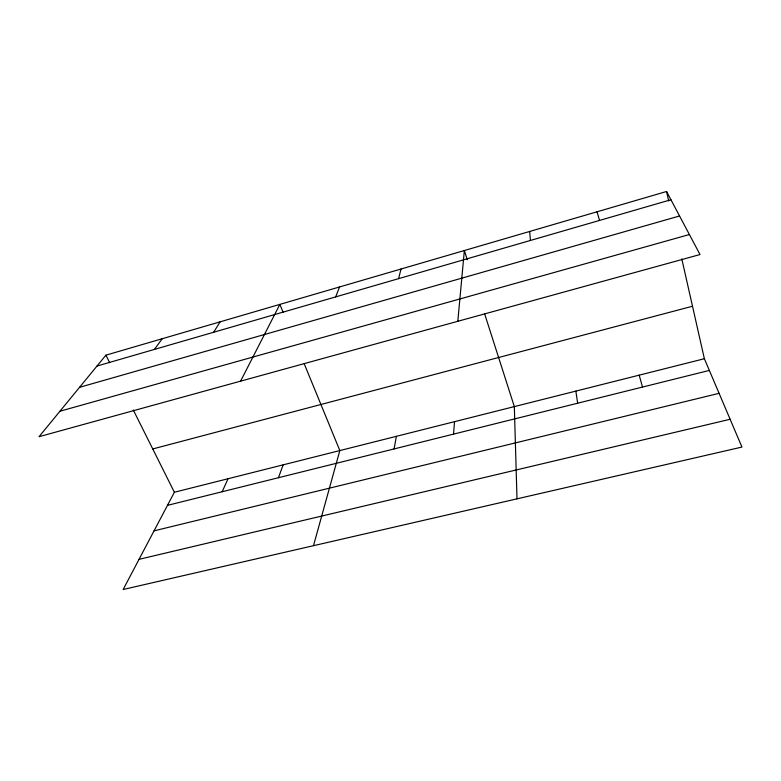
<?xml version="1.0" encoding="UTF-8"?>
<svg xmlns="http://www.w3.org/2000/svg" width="781" height="781" viewBox="0 0 781 781"><rect width="100%" height="100%" fill="white"/><g stroke="black" fill="none" stroke-linecap="round" stroke-linejoin="round"><path stroke-width="1.17" d="M453.527 434.119L454.532 421.672M457.812 321.303L464.353 250.535L467.292 259.722M394.083 448.929L396.397 436.325M398.603 278.651L401.004 269.025M313.493 545.685L339.833 450.569L304.258 363.868M278.436 477.728L283.152 464.851M335.684 296.887L339.53 286.969M222.175 491.737L228.023 478.743M240.587 381.157L279.852 304.395L283.073 312.244M704.374 358.733L174.378 492.255L123.154 589.499L741.95 447.064L704.374 358.733L681.803 258.911M213.633 332.257L220.154 321.821M154.443 349.41L162.204 338.739M105.913 355.17L39.05 436.696L700.02 254.547L666.554 191.501L105.913 355.17L109.672 362.687M96.99 366.055L670.928 199.741M79.555 387.317L679.548 215.986M59.932 411.236L689.389 234.525M152.754 448.958L692.503 306.24M167.476 505.356L709.343 370.419M154.052 530.846L719.096 393.331M139.038 559.352L730.128 419.27M133.287 409.976L174.378 492.255M484.591 313.718L514.337 406.608L516.993 498.844M597.035 211.797L599.544 220.427M639.18 375.153L642.519 387.054M666.554 191.501L668.692 200.961M575.851 391.105L577.657 403.211M529.664 231.469L530.436 240.45"/></g></svg>
